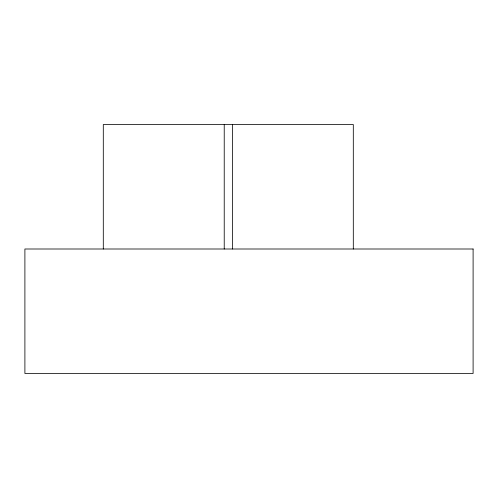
<?xml version="1.0" encoding="UTF-8"?>
<svg xmlns="http://www.w3.org/2000/svg" width="498" height="498" viewBox="0 0 498 498"><rect width="100%" height="100%" fill="white"/><g stroke="black" fill="none" stroke-linecap="round" stroke-linejoin="round"><path stroke-width="0.75" d="M353.306 249L353.306 124.537L103.298 124.537L103.298 249M232.379 124.537L232.379 249M224.225 124.537L224.225 249M473.1 249L24.9 249L24.9 373.463L473.1 373.463L473.1 249"/></g></svg>
